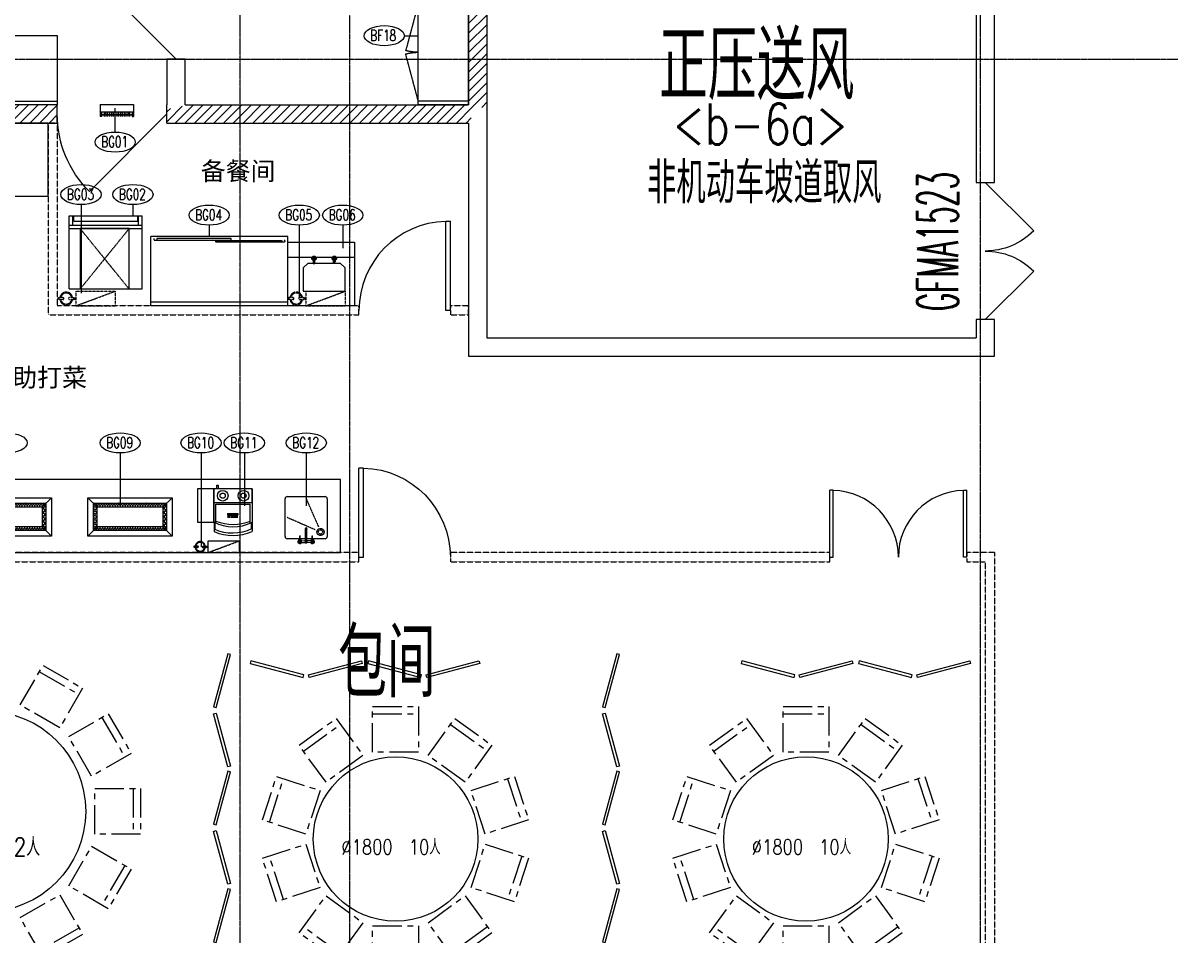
# Model space of a CAD drawing. Extents: x -12047294 to -5625356, y -1456591 to -622873.
# Drawn here: x -6020111 to -6007564, y -733309 to -723327 of the extents above; entities that cross this region are included whole.
import ezdxf

# ---------------------------------------------------------------- set-up
doc = ezdxf.new("R2010")
doc.units = 0
doc.header["$LTSCALE"] = 10
doc.header["$MEASUREMENT"] = 0
for name, pattern in [('DASH', [0.35, 0.25, -0.1]), ('DOTE', [2.42, 2, -0.2, 0.02, -0.2]), ('HIDDEN', [0.375, 0.25, -0.125]), ('用地红线$0$CENTER', [50.8, 31.75, -6.35, 6.35, -6.35])]:
    doc.linetypes.add(name, pattern=pattern)
for name, color, linetype in [('A-DIMLEAD', 130, 'Continuous'), ('A-DOORWIN', 151, 'Continuous'), ('A-FireH', 6, 'Continuous'), ('A-Fur', 156, 'Continuous'), ('A-TEXTDOOR', 181, 'Continuous'), ('A-TextRoom', 7, 'Continuous'), ('A-TEXTROOM-AREA', 33, 'Continuous'), ('A-WALL', 2, 'Continuous'), ('A-WALLG', 6, 'Continuous'), ('A-餐厅改造', 7, 'Continuous'), ('DOTE', 9, 'DOTE'), ('EQUIP', 1, 'Continuous'), ('FUR-家俱-活动', 156, 'Continuous'), ('Iteam', 4, 'Continuous'), ('P-TEXT', 102, 'Continuous')]:
    doc.layers.add(name, color=color, linetype=linetype)
doc.styles.add('_TCH_WINDOW', font='tjromans.shx', dxfattribs={"width": 0.7, "height": 3.5, "bigfont": 'tjhztxt.shx'})
doc.styles.add('ARIAL', font='arial.ttf', dxfattribs={"width": 1.1})
doc.styles.add('HZ', font='tjromans.shx', dxfattribs={"width": 0.6, "bigfont": 'tjhztxt.shx'})
doc.styles.add('SHZF-注释', font='romanc.shx', dxfattribs={"width": 0.8, "bigfont": 'shzf-hz.shx'})
doc.styles.add('注解汉字', font='tjromans.shx', dxfattribs={"width": 0.75, "bigfont": 'tjhztxt.shx'})
pattern_1 = [(45, (0, 53.85), (-53.0330298, 53.0330298), [])]

# ---------------------------------------------------------------- blocks, each defined once
blk = doc.blocks.new('$DorLib2D$00000116')
at = {"color": 0}
for p, q in [((-0.5, 0), (-0.1464, 0.3536)), ((0.5, 0), (0.1464, 0.3536))]:
    blk.add_line(p, q, dxfattribs=at)
for centre, start, end in [((-0.5, 0), 0, 45), ((0.5, 0), 135, 180)]:
    blk.add_arc(centre, 0.5, start, end, dxfattribs=at)
blk = doc.blocks.new('$DorLib2D$00000114')
at = {"color": 0}
blk.add_line((0.5, 0), (-0.207, 0.707), dxfattribs=at)
blk.add_arc((0.5, 0), 1, 135, 180, dxfattribs=at)
blk = doc.blocks.new('sawg')
at = {"layer": 'EQUIP'}
for p, q in [((0, 0), (1150, 0)), ((0, 0), (0, -550)), ((1150, 0), (1150, -550)), ((0, -550), (1150, -550))]:
    blk.add_line(p, q, dxfattribs=at)
at = {"layer": 'EQUIP', "color": 8}
for p, q in [((40, 0), (40, -550)), ((1110, 0), (1110, -550))]:
    blk.add_line(p, q, dxfattribs=at)
at = {"layer": 'EQUIP', "color": 8, "linetype": 'DASH', "ltscale": 0.4}
for p, q in [((40, -550), (557, -688)), ((1110, -550), (593, -688))]:
    blk.add_line(p, q, dxfattribs=at)
for centre, start, end in [((40, -550), 345, 0), ((1110, -550), 180, 195)]:
    blk.add_arc(centre, 535, start, end, dxfattribs=at)
blk = doc.blocks.new('LXX08372897')
at = {"layer": 'EQUIP'}
blk.add_blockref('sawg', (-520, 258), dxfattribs=at)
blk = doc.blocks.new('MM zbj')
at = {"layer": 'EQUIP'}
for p, q in [((0, 0), (0, -800)), ((800, 0), (0, 0)), ((800, 0), (800, -800)), ((800, -660), (0, -660)), ((800, -700), (0, -700)), ((800, -700), (0, -700)), ((40, -700), (40, -800)), ((750, -742), (50, -742)), ((50, -742), (50, -800)), ((750, -742), (750, -800)), ((760, -700), (760, -800)), ((800, -800), (0, -800))]:
    blk.add_line(p, q, dxfattribs=at)
blk.add_lwpolyline([(679, 0), (144, 0), (144, -660), (679, -660)], close=True, dxfattribs=at)
at = {"layer": 'EQUIP', "color": 8, "linetype": 'HIDDEN'}
for points in [[(679, 0), (144, -660)], [(144, 0), (679, -660)]]:
    blk.add_lwpolyline(points, dxfattribs=at)
blk = doc.blocks.new('LXX10114002')
at = {"layer": 'EQUIP'}
blk.add_blockref('MM zbj', (-412, 330), dxfattribs=at)
blk = doc.blocks.new('gurq')
at = {"layer": 'EQUIP', "linetype": 'DASH', "ltscale": 0.5}
for p, q in [((430, 0), (0, -160)), ((430, 0), (0, 0)), ((0, -160), (0, 0)), ((430, -160), (430, 0)), ((430, -88), (430, -73)), ((449, -73), (430, -73)), ((449, -88), (430, -88)), ((452, -68), (449, -68)), ((449, -68), (449, -92)), ((449, -92), (452, -92)), ((452, -92), (452, -68)), ((499, -70), (452, -70)), ((499, -90), (452, -90)), ((569, -70), (616, -70)), ((569, -90), (616, -90)), ((616, -92), (616, -68)), ((616, -68), (619, -68)), ((619, -92), (616, -92)), ((619, -68), (619, -92)), ((430, -160), (0, -160))]:
    blk.add_line(p, q, dxfattribs=at)
for centre, radius, start, end in [((534, -80), 70, 8.2132, 171.7868), ((534, -80), 70, 188.2132, 351.7868), ((534, -80), 60, 9.5941, 170.406), ((534, -80), 60, 189.5941, 350.406), ((499, -80), 10, 270, 90), ((569, -80), 10, 90, 270)]:
    blk.add_arc(centre, radius, start, end, dxfattribs=at)
blk = doc.blocks.new('LXX10120716')
at = {"layer": 'EQUIP'}
blk.add_blockref('gurq', (-215, 80), dxfattribs=at)
blk = doc.blocks.new('work cabinet')
at = {"layer": 'EQUIP'}
for p, q in [((0, 0), (1800, 0)), ((0, 0), (0, -760)), ((1800, 0), (1800, -760)), ((0, -40), (1800, -40)), ((0, -760), (1800, -760))]:
    blk.add_line(p, q, dxfattribs=at)
at = {"layer": 'EQUIP', "color": 8, "linetype": 'DASH', "ltscale": 0.4}
blk.add_line((40, -716), (55, -716), dxfattribs=at)
at = {"layer": 'EQUIP', "color": 8, "linetype": 'DASH', "ltscale": 0.5}
for points in [[(40, -716), (40, -698), (945, -698), (945, -716), (80, -716), (80, -698)], [(1760, -738), (1760, -720), (745, -720), (745, -738), (1720, -738), (1720, -720)]]:
    blk.add_lwpolyline(points, dxfattribs=at)
blk = doc.blocks.new('LXX0831179')
at = {"layer": 'EQUIP'}
blk.add_blockref('work cabinet', (-820, 330), dxfattribs=at)
blk = doc.blocks.new('ksq')
at = {"layer": 'EQUIP', "linetype": 'ByBlock'}
for p, q in [((0, 0), (0, -255)), ((458, 0), (0, 0)), ((458, -255), (458, 0)), ((50, -305), (0, -255)), ((50, -305), (408, -305)), ((94, -354), (143, -354)), ((94, -366), (143, -366)), ((111, -312), (111, -323)), ((111, -330), (111, -336)), ((126, -312), (126, -323)), ((126, -330), (126, -336)), ((364, -354), (315, -354)), ((364, -366), (315, -366)), ((332, -312), (332, -323)), ((332, -330), (332, -336)), ((347, -312), (347, -323)), ((347, -330), (347, -336)), ((458, -255), (408, -305))]:
    blk.add_line(p, q, dxfattribs=at)
for points in [[(109, -305), (128, -305), (128, -312), (109, -312)], [(109, -323), (128, -323), (128, -330), (109, -330)], [(349, -305), (330, -305), (330, -312), (349, -312)], [(349, -323), (330, -323), (330, -330), (349, -330)]]:
    blk.add_lwpolyline(points, close=True, dxfattribs=at)
at = {"layer": 'EQUIP', "color": 8, "linetype": 'ByBlock'}
for points in [[(112, -312), (113, -311), (113, -306), (112, -305)], [(112, -330), (113, -329), (113, -324), (112, -323)], [(114, -312), (113, -311), (113, -306), (114, -305)], [(114, -330), (113, -329), (113, -324), (114, -323)], [(122, -312), (124, -311), (124, -306), (122, -305)], [(122, -330), (124, -329), (124, -324), (122, -323)], [(125, -312), (124, -311), (124, -306), (125, -305)], [(125, -330), (124, -329), (124, -324), (125, -323)], [(333, -330), (334, -329), (334, -324), (333, -323)], [(336, -312), (334, -311), (334, -306), (336, -305)], [(336, -330), (334, -329), (334, -324), (336, -323)], [(344, -312), (345, -311), (345, -306), (344, -305)], [(344, -330), (345, -329), (345, -324), (344, -323)], [(346, -312), (345, -311), (345, -306), (346, -305)], [(346, -330), (345, -329), (345, -324), (346, -323)]]:
    blk.add_lwpolyline(points, dxfattribs=at)
at = {"layer": 'EQUIP', "linetype": 'ByBlock'}
blk.add_lwpolyline([(333, -312), (334, -311), (334, -306), (333, -305)], dxfattribs=at)
for centre in [(118, -360), (340, -360)]:
    blk.add_circle(centre, 25, dxfattribs=at)
at = {"layer": 'EQUIP', "color": 8, "linetype": 'ByBlock'}
for centre, start, end in [((118, -360), 20.6673, 159.3327), ((118, -360), 200.6673, 339.3327), ((340, -360), 20.6673, 159.3327), ((340, -360), 200.6673, 339.3327)]:
    blk.add_arc(centre, 17, start, end, dxfattribs=at)
blk = doc.blocks.new('LXX1026202')
at = {"layer": 'EQUIP'}
blk.add_blockref('ksq', (-227, 163), dxfattribs=at)
blk = doc.blocks.new('coffemach')
at = {"layer": 'EQUIP'}
for p, q in [((180, 0), (180, -363)), ((213, 41), (228, 41)), ((213, -1), (213, 41)), ((228, 41), (228, -1)), ((598, 0), (598, -467)), ((202, -372), (203, -167)), ((203, -167), (579, -168)), ((579, -374), (579, -167)), ((182, -363), (182, -468)), ((194, -444), (194, -369)), ((588, -371), (588, -437))]:
    blk.add_line(p, q, dxfattribs=at)
at = {"layer": 'EQUIP', "color": 8}
for p, q in [((329, -269), (329, -272)), ((329, -269), (365, -269)), ((329, -272), (365, -272)), ((329, -276), (329, -279)), ((329, -276), (365, -276)), ((329, -279), (365, -279)), ((329, -283), (329, -286)), ((329, -283), (365, -283)), ((329, -286), (365, -286)), ((329, -293), (364, -293)), ((329, -293), (329, -296)), ((329, -296), (364, -296)), ((329, -300), (364, -300)), ((329, -300), (329, -303)), ((329, -303), (364, -303)), ((329, -307), (364, -307)), ((329, -307), (329, -310)), ((329, -310), (364, -310)), ((364, -293), (364, -296)), ((364, -300), (364, -303)), ((364, -307), (364, -310)), ((365, -269), (365, -272)), ((365, -276), (365, -279)), ((365, -283), (365, -286)), ((368, -269), (368, -272)), ((368, -269), (403, -269)), ((368, -272), (403, -272)), ((368, -276), (368, -279)), ((368, -276), (403, -276)), ((368, -279), (403, -279)), ((368, -283), (403, -283)), ((368, -283), (368, -286)), ((368, -286), (403, -286)), ((368, -293), (403, -293)), ((368, -293), (368, -296)), ((368, -296), (403, -296)), ((368, -300), (403, -300)), ((368, -300), (368, -303)), ((368, -303), (403, -303)), ((368, -307), (403, -307)), ((368, -307), (368, -310)), ((368, -310), (403, -310)), ((403, -269), (403, -272)), ((403, -276), (403, -279)), ((403, -283), (403, -286)), ((403, -293), (403, -296)), ((403, -300), (403, -303)), ((403, -307), (403, -310)), ((407, -269), (407, -272)), ((407, -269), (442, -269)), ((407, -272), (442, -272)), ((407, -276), (407, -279)), ((407, -276), (442, -276)), ((407, -279), (442, -279)), ((407, -283), (407, -286)), ((407, -283), (442, -283)), ((407, -286), (442, -286)), ((407, -293), (442, -293)), ((407, -293), (407, -296)), ((407, -296), (442, -296)), ((407, -300), (442, -300)), ((407, -300), (407, -303)), ((407, -303), (442, -303)), ((407, -307), (442, -307)), ((407, -307), (407, -310)), ((407, -310), (442, -310)), ((442, -269), (442, -272)), ((442, -276), (442, -279)), ((442, -283), (442, -286)), ((442, -293), (442, -296)), ((442, -300), (442, -303)), ((442, -307), (442, -310))]:
    blk.add_line(p, q, dxfattribs=at)
at = {"layer": 'EQUIP'}
for points in [[(0, -363), (180, -363), (180, 0), (0, 0)], [(180, -150), (598, -150), (598, 0), (180, 0)]]:
    blk.add_lwpolyline(points, close=True, dxfattribs=at)
at = {"layer": 'EQUIP', "color": 8}
for centre, radius in [((277, -74), 58.6), ((277, -74), 28.6), ((505, -74), 58.6), ((505, -74), 28.6)]:
    blk.add_circle(centre, radius, dxfattribs=at)
at = {"layer": 'EQUIP'}
for centre, radius, start, end in [((393, 37), 451, 241.9105, 296.9489), ((391, 143), 531, 249.2222, 290.7778), ((384, 4), 486, 245.4873, 295.9296), ((389, 11), 521, 246.6417, 293.5937)]:
    blk.add_arc(centre, radius, start, end, dxfattribs=at)
blk = doc.blocks.new('LXX10191419')
at = {"layer": 'EQUIP'}
blk.add_blockref('coffemach', (-344, 274), dxfattribs=at)
blk = doc.blocks.new('LXX11143249')
at = {"layer": 'EQUIP'}
h = blk.add_hatch(dxfattribs=at)
h.set_pattern_fill('HONEY', color=8, scale=5, angle=128, style=0)
h.set_pattern_definition([(270, (604603.258, 477186.95), (-13.74815, -23.8125), [15.875, -31.75]), (150, (604603.258, 477186.95), (-13.74815493, 23.81249715), [15.875, -31.75]), (210, (604603.258, 477186.95), (-27.49630493, -2.85e-06), [-31.75, 15.875])])
h.paths.add_polyline_path([(-408, -134), (392, -134), (392, 166), (-408, 166)])
h.paths.add_polyline_path([(-368, -94), (-368, 126), (352, 126), (352, -94)], flags=16)
at = {"layer": 'EQUIP', "color": 8}
for p, q in [((-368, 126, 2012), (-468, 226, 2012)), ((352, 126, 2012), (452, 226, 2012)), ((-368, -94, 2012), (-468, -194, 2012)), ((352, -94, 2012), (452, -194, 2012))]:
    blk.add_line(p, q, dxfattribs=at)
at = {"layer": 'EQUIP', "color": 8, "elevation": 2012}
blk.add_lwpolyline([(-468, 226), (452, 226), (452, -194), (-468, -194)], close=True, dxfattribs=at)
at = {"layer": 'EQUIP', "elevation": 2012}
for points in [[(-408, 166), (392, 166), (392, -134), (-408, -134)], [(-368, 126), (352, 126), (352, -94), (-368, -94)]]:
    blk.add_lwpolyline(points, close=True, dxfattribs=at)
blk = doc.blocks.new('A$C34147BBD')
at = {"layer": 'EQUIP'}
for p, q in [((23, 515, 0), (438, 515, 0)), ((0, 77, 0), (0, 492, 0)), ((461, 492, 0), (461, 77, 0)), ((223, 54, 0), (23, 54, 0)), ((438, 54, 0), (238, 54, 0))]:
    blk.add_line(p, q, dxfattribs=at)
at = {"layer": 'EQUIP', "color": 8, "linetype": 'DASH', "ltscale": 0.4}
for p, q in [((230, 492, 0), (364, 185, 0)), ((330, 151, 0), (23, 285, 0))]:
    blk.add_line(p, q, dxfattribs=at)
at = {"layer": 'EQUIP', "ltscale": 150}
for p, q in [((223, 22, 0), (223, 162, 0)), ((238, 22, 0), (238, 162, 0)), ((178, 30, 0), (222, 33, 0)), ((178, 14, 0), (222, 11, 0)), ((223, 33, 0), (216, 22, 0)), ((216, 22, 0), (223, 10, 0)), ((223, 10, 0), (238, 10, 0)), ((245, 22, 0), (238, 33, 0)), ((238, 10, 0), (245, 22, 0)), ((283, 30, 0), (239, 33, 0)), ((283, 14, 0), (239, 11, 0))]:
    blk.add_line(p, q, dxfattribs=at)
at = {"layer": 'EQUIP', "ltscale": 50}
for p, q in [((164, 87, 0), (160, 87, 0)), ((160, 37, 0), (160, 87, 0)), ((164, 81, 0), (160, 81, 0)), ((164, 76, 0), (160, 76, 0)), ((164, 70, 0), (160, 70, 0)), ((164, 37, 0), (164, 87, 0)), ((297, 37, 0), (297, 87, 0)), ((297, 87, 0), (301, 87, 0)), ((297, 81, 0), (301, 81, 0)), ((297, 76, 0), (301, 76, 0)), ((297, 70, 0), (301, 70, 0)), ((301, 37, 0), (301, 87, 0))]:
    blk.add_line(p, q, dxfattribs=at)
at = {"layer": 'EQUIP', "color": 8, "linetype": 'DASH', "ltscale": 0.4}
for radius in [38.7, 23]:
    blk.add_circle((387, 128, 0), radius, dxfattribs=at)
at = {"layer": 'EQUIP', "ltscale": 50}
for centre, radius in [((162, 22, 0), 8.3), ((162, 22, 0), 7.37), ((299, 22, 0), 8.3), ((299, 22, 0), 7.37)]:
    blk.add_circle(centre, radius, dxfattribs=at)
at = {"layer": 'EQUIP'}
for centre, start, end in [((23, 492, 0), 90, 180), ((438, 492, 0), 0, 90), ((23, 77, 0), 180, 270), ((438, 77, 0), 270, 0)]:
    blk.add_arc(centre, 23, start, end, dxfattribs=at)
at = {"layer": 'EQUIP', "ltscale": 150}
for centre, radius, start, end in [((230, 162, 0), 10.1, 320.5994, 219.4006), ((230, 162, 0), 9.22, 328.2117, 211.7883), ((230, 162, 0), 7.84, 0, 180), ((230, 22, 0), 9.22, 148.2117, 31.7883), ((230, 22, 0), 7.84, 180, 0)]:
    blk.add_arc(centre, radius, start, end, dxfattribs=at)
at = {"layer": 'EQUIP', "ltscale": 10}
for centre, start, end in [((162, 22, 0), 94.7802, 338.2741), ((162, 22, 0), 21.7259, 85.2198), ((299, 22, 0), 201.7259, 85.2198), ((299, 22, 0), 94.7802, 158.2741)]:
    blk.add_arc(centre, 22.1, start, end, dxfattribs=at)
at = {"layer": 'EQUIP', "ltscale": 50}
for centre, radius, start, end in [((162, 22, 0), 17.5, 96.0423, 83.9577), ((162, 22, 0), 14.7, 82.8192, 97.1808), ((299, 22, 0), 17.5, 96.0423, 83.9577), ((299, 22, 0), 14.7, 82.8192, 97.1808)]:
    blk.add_arc(centre, radius, start, end, dxfattribs=at)
blk = doc.blocks.new('*U199')
at = {"linetype": '用地红线$0$CENTER'}
blk.add_line((-250, 170), (250, 170), dxfattribs=at)
blk.add_lwpolyline([(-250, 250), (250, 250), (250, -250), (-250, -250)], close=True, dxfattribs=at)
blk = doc.blocks.new('*U200')
at = {"layer": 'FUR-家俱-活动', "color": 0, "linetype": 'ByBlock', "lineweight": -2}
blk.add_blockref('*U199', (74411716, -4280771), dxfattribs=at)
for p, rotation in [((74410991, -4280966), 30), ((74412441, -4280966), 330.0000000000001), ((74410460, -4281496), 59.99999999999999), ((74412972, -4281496), 300.0000000000001), ((74410266, -4282221), 90), ((74413166, -4282221), 270), ((74410460, -4282946), 120), ((74412972, -4282946), 240), ((74410991, -4283477), 150), ((74412441, -4283477), 210), ((74411716, -4283671), 180)]:
    blk.add_blockref('*U199', p, dxfattribs=dict(at, rotation=rotation))
blk = doc.blocks.new('*U201')
at = {"linetype": '用地红线$0$CENTER'}
blk.add_line((-250, 170), (250, 170), dxfattribs=at)
blk.add_lwpolyline([(-250, 250), (250, 250), (250, -250), (-250, -250)], close=True, dxfattribs=at)
blk = doc.blocks.new('*U202')
at = {"layer": 'FUR-家俱-活动', "color": 0, "linetype": 'ByBlock', "lineweight": -2}
blk.add_blockref('*U201', (74411716, -4281021), dxfattribs=at)
for p, rotation in [((74411011, -4281251), 36), ((74412421, -4281251), 324), ((74410575, -4281851), 72), ((74412857, -4281851), 288), ((74410575, -4282592), 108), ((74412857, -4282592), 252), ((74411011, -4283192), 144), ((74412421, -4283192), 216), ((74411716, -4283421), 180)]:
    blk.add_blockref('*U201', p, dxfattribs=dict(at, rotation=rotation))
blk = doc.blocks.new('*U204')
at = {"linetype": '用地红线$0$CENTER'}
blk.add_line((-250, 170), (250, 170), dxfattribs=at)
blk.add_lwpolyline([(-250, 250), (250, 250), (250, -250), (-250, -250)], close=True, dxfattribs=at)
blk = doc.blocks.new('*U203')
at = {"layer": 'FUR-家俱-活动', "color": 0, "linetype": 'ByBlock', "lineweight": -2}
blk.add_blockref('*U204', (74411716, -4281021), dxfattribs=at)
for p, rotation in [((74411011, -4281251), 36), ((74412421, -4281251), 324), ((74410575, -4281851), 72), ((74412857, -4281851), 288), ((74410575, -4282592), 108), ((74412857, -4282592), 252), ((74411011, -4283192), 144), ((74412421, -4283192), 216), ((74411716, -4283421), 180)]:
    blk.add_blockref('*U204', p, dxfattribs=dict(at, rotation=rotation))
blk = doc.blocks.new('ASDre#$#%%%%%%%%%%$#$$454')
at = {"layer": 'FUR-家俱-活动'}
for points in [[(-6016636, -1409123), (-6021936, -1409123), (-6021936, -1406023), (-6019836, -1406023), (-6019836, -1405223), (-6022736, -1405223), (-6022736, -1409923), (-6016636, -1409923)], [(-6017842, -1411038), (-6017871, -1411030), (-6018026, -1411610), (-6017997, -1411617)], [(-6013587, -1411038), (-6013615, -1411030), (-6013771, -1411610), (-6013742, -1411617)], [(-6017045, -1411292), (-6017037, -1411263), (-6017617, -1411108), (-6017624, -1411137)], [(-6016980, -1411292), (-6016988, -1411263), (-6016409, -1411108), (-6016401, -1411137)], [(-6015759, -1411292), (-6015751, -1411263), (-6016331, -1411108), (-6016338, -1411137)], [(-6015694, -1411292), (-6015702, -1411263), (-6015123, -1411108), (-6015115, -1411137)], [(-6011677, -1411292), (-6011670, -1411263), (-6012249, -1411108), (-6012257, -1411137)], [(-6011613, -1411292), (-6011621, -1411263), (-6011041, -1411108), (-6011033, -1411137)], [(-6010391, -1411292), (-6010384, -1411263), (-6010963, -1411108), (-6010971, -1411137)], [(-6010327, -1411292), (-6010335, -1411263), (-6009755, -1411108), (-6009747, -1411137)], [(-6017842, -1412259), (-6017871, -1412267), (-6018026, -1411688), (-6017997, -1411680)], [(-6013587, -1412259), (-6013615, -1412267), (-6013771, -1411688), (-6013742, -1411680)], [(-6017842, -1412324), (-6017871, -1412316), (-6018026, -1412896), (-6017997, -1412903)], [(-6013587, -1412324), (-6013615, -1412316), (-6013771, -1412896), (-6013742, -1412903)], [(-6017842, -1413545), (-6017871, -1413553), (-6018026, -1412974), (-6017997, -1412966)], [(-6013587, -1413545), (-6013615, -1413553), (-6013771, -1412974), (-6013742, -1412966)], [(-6017842, -1413610), (-6017871, -1413602), (-6018026, -1414182), (-6017997, -1414189)], [(-6013587, -1413610), (-6013615, -1413602), (-6013771, -1414182), (-6013742, -1414189)]]:
    blk.add_lwpolyline(points, close=True, dxfattribs=at)
for centre, radius in [((-6020525, -1412755), 1100), ((-6016035, -1413058), 900), ((-6011546, -1413058), 900)]:
    blk.add_circle(centre, radius, dxfattribs=at)
for name, p in [('*U200', (-80432241, 2869467)), ('*U202', (-80427752, 2869163)), ('*U203', (-80423263, 2869163))]:
    blk.add_blockref(name, p, dxfattribs=at)
at = {"color": 4, "linetype": 'Continuous', "style": 'HZ', "width": 0.8}
for s, height, p in [('12人', 200, (-6020349, -1413244)), ('%%C1800', 163.6, (-6016628, -1413226)), ('10人', 163.6, (-6015891, -1413228)), ('%%C1800', 163.6, (-6012139, -1413226)), ('10人', 163.6, (-6011402, -1413228))]:
    blk.add_text(s, height=height, dxfattribs=at).set_placement(p)
blk = doc.blocks.new('$DorLib2D$00000001')
for p, q in [((0.45, 0.975), (0.5, 0.975)), ((0.45, 0), (0.45, 0.975)), ((0.5, 0), (0.5, 0.975)), ((0.5, 0), (0.45, 0))]:
    blk.add_line(p, q)
at = {"lineweight": 13}
blk.add_arc((0.475, 0), 0.975, 91.4693, 180, dxfattribs=at)
blk = doc.blocks.new('$DorLib2D$00000002')
for p, q in [((-0.5, 0), (-0.5, 0.4875)), ((-0.475, 0.4875), (-0.5, 0.4875)), ((-0.475, 0), (-0.475, 0.4875)), ((0.475, 0), (0.475, 0.4875)), ((0.475, 0.4875), (0.5, 0.4875)), ((0.5, 0), (0.5, 0.4875)), ((-0.5, 0), (-0.475, 0)), ((0.5, 0), (0.475, 0))]:
    blk.add_line(p, q)
at = {"lineweight": 13}
for centre, start, end in [((-0.4875, 0), 0, 88.53072), ((0.4875, 0), 91.46928, 180)]:
    blk.add_arc(centre, 0.4875, start, end, dxfattribs=at)
blk = doc.blocks.new('myd')
at = {"layer": 'EQUIP', "linetype": 'ByBlock'}
for p, q in [((-80, 0), (-133, 0)), ((-80, -365), (-80, 0)), ((0, 0), (-80, 0)), ((0, -365), (0, 0)), ((-133, -15), (-133, 0)), ((-80, -15), (-133, -15)), ((-80, -350), (-133, -350)), ((-133, -350), (-133, -365)), ((-80, -365), (-133, -365)), ((0, -365), (-80, -365))]:
    blk.add_line(p, q, dxfattribs=at)
at = {"layer": 'EQUIP', "color": 8, "linetype": 'ByBlock'}
for p, q in [((-113, -42), (-133, -42)), ((-113, -63), (-133, -63)), ((-113, -83), (-133, -83)), ((-113, -103), (-133, -103)), ((-113, -122), (-133, -122)), ((-113, -342), (-113, -23)), ((-113, -23), (-110, -23)), ((-113, -60), (-113, -52)), ((-80, -52), (-113, -52)), ((-80, -60), (-113, -60)), ((-110, -52), (-110, -23)), ((-80, -42), (-110, -42)), ((-110, -305), (-110, -60)), ((-80, -63), (-110, -63)), ((-80, -83), (-110, -83)), ((-80, -103), (-110, -103)), ((-80, -122), (-110, -122)), ((-113, -142), (-133, -142)), ((-113, -163), (-133, -163)), ((-113, -183), (-133, -183)), ((-113, -203), (-133, -203)), ((-113, -223), (-133, -223)), ((-113, -242), (-133, -242)), ((-80, -142), (-110, -142)), ((-80, -163), (-110, -163)), ((-80, -183), (-110, -183)), ((-80, -203), (-110, -203)), ((-80, -223), (-110, -223)), ((-80, -242), (-110, -242)), ((-113, -263), (-133, -263)), ((-113, -283), (-133, -283)), ((-113, -302), (-133, -302)), ((-113, -322), (-133, -322)), ((-80, -305), (-113, -305)), ((-113, -305), (-113, -313)), ((-80, -313), (-113, -313)), ((-113, -342), (-110, -342)), ((-80, -263), (-110, -263)), ((-80, -283), (-110, -283)), ((-80, -302), (-110, -302)), ((-110, -342), (-110, -313)), ((-80, -322), (-110, -322))]:
    blk.add_line(p, q, dxfattribs=at)
blk = doc.blocks.new('LXX10253497')
at = {"layer": 'EQUIP'}
blk.add_blockref('myd', (80, 142), dxfattribs=at)

msp = doc.modelspace()

# ---------------------------------------------------------------- hatches: boundary and pattern name
at = {"layer": 'A-FireH'}
h = msp.add_hatch(dxfattribs=at)
h.set_pattern_fill('普通砖', color=256, scale=30, style=0)
h.set_pattern_definition(pattern_1)
h.paths.add_polyline_path([(-6015036.1, -721773.4), (-6015236.1, -721573.4), (-6015236.1, -724223.4), (-6015169.5, -724290.1), (-6015036.1, -724223.4)])
h = msp.add_hatch(dxfattribs=at)
h.set_pattern_fill('普通砖', color=256, scale=30, style=0)
h.set_pattern_definition(pattern_1)
h.paths.add_polyline_path([(-6022736.1, -724423.4), (-6019736.1, -724423.4), (-6019736.1, -724223.4), (-6022736.1, -724223.4), (-6022802.8, -724356.8)])
h = msp.add_hatch(dxfattribs=at)
h.set_pattern_fill('普通砖', color=256, scale=30, style=0)
h.set_pattern_definition(pattern_1)
h.paths.add_polyline_path([(-6018536.1, -724223.4), (-6018536.1, -724423.4), (-6018469.5, -724290.1)])
h = msp.add_hatch(dxfattribs=at)
h.set_pattern_fill('普通砖', color=256, scale=30, style=0)
h.set_pattern_definition(pattern_1)
h.paths.add_polyline_path([(-6018469.5, -724290.1), (-6018536.1, -724423.4), (-6015236.1, -724423.4), (-6015169.5, -724290.1), (-6015236.1, -724223.4), (-6018336.1, -724223.4)])

# ---------------------------------------------------------------- linework, layer by layer
at = {"layer": 'A-WALL'}
for p, q in [((-6015236.1, -721573.4), (-6015236.1, -724223.4)), ((-6015036.1, -721773.4), (-6015036.1, -724223.4)), ((-6009686.1, -721773.4), (-6009686.1, -725073.4)), ((-6009486.1, -725073.4), (-6009486.1, -721773.4)), ((-6018336.1, -723723.4), (-6018536.1, -723723.4)), ((-6018536.1, -723723.4), (-6018536.1, -724223.4)), ((-6018336.1, -724223.4), (-6018336.1, -723723.4)), ((-6019736.1, -724223.4), (-6022736.1, -724223.4)), ((-6019736.1, -724423.4), (-6019736.1, -724223.4)), ((-6018536.1, -724423.4), (-6018536.1, -724223.4)), ((-6018336.1, -724223.4), (-6015236.1, -724223.4)), ((-6015036.1, -724223.4), (-6015036.1, -726773.4)), ((-6022736.1, -724423.4), (-6019736.1, -724423.4)), ((-6018536.1, -724423.4), (-6015236.1, -724423.4)), ((-6015236.1, -724423.4), (-6015236.1, -726973.4)), ((-6009686.1, -725073.4), (-6009486.1, -725073.4)), ((-6009486.1, -726573.4), (-6009686.1, -726573.4)), ((-6009686.1, -726573.4), (-6009686.1, -726773.4)), ((-6009486.1, -726973.4), (-6009486.1, -726573.4)), ((-6015036.1, -726773.4), (-6009686.1, -726773.4)), ((-6015236.1, -726973.4), (-6009486.1, -726973.4))]:
    msp.add_line(p, q, dxfattribs=at)
at = {"layer": 'A-WALLG', "linetype": 'DASH'}
for p, q in [((-6019836.1, -724423.4), (-6019836.1, -726523.4)), ((-6019736.1, -724423.4), (-6019836.1, -724423.4)), ((-6019736.1, -724423.4), (-6019736.1, -726423.4)), ((-6016436.1, -726423.4), (-6019736.1, -726423.4)), ((-6016436.1, -726523.4), (-6016436.1, -726423.4)), ((-6015236.1, -726423.4), (-6015436.1, -726423.4)), ((-6015436.1, -726423.4), (-6015436.1, -726523.4)), ((-6015236.1, -726523.4), (-6015236.1, -726423.4)), ((-6019836.1, -726523.4), (-6016436.1, -726523.4)), ((-6015436.1, -726523.4), (-6015236.1, -726523.4)), ((-6016436.1, -729123.4), (-6022736.1, -729123.4)), ((-6022736.1, -729223.4), (-6016436.1, -729223.4)), ((-6016436.1, -729223.4), (-6016436.1, -729123.4)), ((-6011286.1, -729123.4), (-6015436.1, -729123.4)), ((-6015436.1, -729123.4), (-6015436.1, -729223.4)), ((-6015436.1, -729223.4), (-6011286.1, -729223.4)), ((-6011286.1, -729223.4), (-6011286.1, -729123.4)), ((-6009486.1, -729123.4), (-6009786.1, -729123.4)), ((-6009786.1, -729123.4), (-6009786.1, -729223.4)), ((-6009786.1, -729223.4), (-6009586.1, -729223.4)), ((-6009586.1, -729223.4), (-6009586.1, -734073.4)), ((-6009486.1, -729123.4), (-6009486.1, -734173.4))]:
    msp.add_line(p, q, dxfattribs=at)
at = {"layer": 'DOTE', "linetype": 'DOTE'}
for p, q in [((-6017736.1, -756448.6), (-6017736.1, -655372.8)), ((-6009636.1, -756448.6), (-6009636.1, -655372.8))]:
    msp.add_line(p, q, dxfattribs=at)
at = {"layer": 'DOTE'}
for p, q in [((-6016536.1, -756373.6), (-6016536.1, -721473.4)), ((-6089538.8, -723723.4), (-5988539.2, -723723.4))]:
    msp.add_line(p, q, dxfattribs=at)
at = {"layer": 'EQUIP'}
msp.add_line((-6020974.5, -724183.4), (-6019736.1, -724183.4), dxfattribs=at)
for points in [[(-6020974.5, -723463.4), (-6019736.1, -723463.4), (-6019736.1, -724223.4), (-6020974.5, -724223.4)], [(-6017212.2, -726423.4), (-6017212.2, -725727.6), (-6016483.3, -725727.6), (-6016483.3, -726423.4)], [(-6016483.3, -725727.6), (-6016483.3, -725892.8), (-6017212.2, -725892.8), (-6017212.2, -725727.6)]]:
    msp.add_lwpolyline(points, close=True, dxfattribs=at)
at = {"layer": 'Iteam'}
for p, q in [((-6015939.3, -723467.1), (-6015786.1, -723467.1)), ((-6019102.5, -724521.2, 0), (-6019102.5, -724260.7, 0)), ((-6019475.9, -725315.6, 0), (-6019475.9, -726285.7)), ((-6018908.6, -725315.6, 0), (-6018908.6, -725438.6)), ((-6018074.7, -725540.4, 0), (-6018074.7, -725663.4)), ((-6017089.2, -725540.4, 0), (-6017089.2, -726334.7)), ((-6016613.5, -725540.4, 0), (-6016613.5, -725791.2)), ((-6019048.1, -728033.4), (-6019048.1, -728610.5)), ((-6018162.7, -728033.4), (-6018162.7, -729059.9)), ((-6017689.4, -728033.4), (-6017689.4, -728610.5)), ((-6017012.6, -728033.4), (-6017012.6, -728610.5))]:
    msp.add_line(p, q, dxfattribs=at)
for centre in [(-6016159.3, -723467.1), (-6019102.5, -724631.2, 0), (-6019475.9, -725205.6, 0), (-6018908.6, -725205.6, 0), (-6018074.7, -725430.4, 0), (-6017089.2, -725430.4, 0), (-6016613.5, -725430.4, 0), (-6020284.9, -727923.4), (-6019048.1, -727923.4), (-6018162.7, -727923.4), (-6017689.4, -727923.4), (-6017012.6, -727923.4)]:
    msp.add_ellipse(centre, major_axis=(220, 0), ratio=0.5, dxfattribs=at)

# ---------------------------------------------------------------- block references
msp.add_blockref('A$C34147BBD', (-6017243.5, -729025.5, 0))
at = {"layer": 'A-DOORWIN'}
for name, p, xscale, yscale, zscale, rotation in [('$DorLib2D$00000116', (-6018436.1, -722973.4), -1500, -1500, -1500, 270.0000000001111), ('$DorLib2D$00000114', (-6019136.1, -724323.4), 1200, -1200, 1200, 359.9999999999603)]:
    msp.add_blockref(name, p, dxfattribs=dict(at, xscale=xscale, yscale=yscale, zscale=zscale, rotation=rotation))
ref = msp.add_blockref('$DorLib2D$00000116', (-6009586.1, -725823.4), dxfattribs=dict(at, xscale=-1500, yscale=1500, zscale=-1500, rotation=270.0000000000854))
ref.add_attrib('A', 'GFMA1523', (-6009882.9, -726480.7), dxfattribs={"layer": 'A-TEXTDOOR', "height": 446.25, "rotation": 90, "style": '_TCH_WINDOW', "width": 0.494118})
at = {"layer": 'A-Fur'}
msp.add_blockref('ASDre#$#%%%%%%%%%%$#$$454', (0, 680800), dxfattribs=at)
at = {"layer": 'A-WALLG', "linetype": 'DASH', "ltscale": 2, "zscale": 100}
for name, p, xscale, yscale, rotation in [('$DorLib2D$00000001', (-6015936.1, -726473.4), 1000, 1000, 359.999999997326), ('$DorLib2D$00000001', (-6015936.1, -729173.4), -1000, 1000, 359.9999999973259), ('$DorLib2D$00000002', (-6010536.1, -729173.4), 1500, 1500, 359.9999999973259)]:
    msp.add_blockref(name, p, dxfattribs=dict(at, xscale=xscale, yscale=yscale, rotation=rotation))
at = {"layer": 'EQUIP'}
for name, p, xscale, rotation in [('LXX08372897', (-6015494.6, -723703.4), -1, 270), ('LXX10253497', (-6019044.2, -724298.9), -1, 270), ('LXX0831179', (-6017895.6, -726093.4), 0.8333333332557231, 180)]:
    msp.add_blockref(name, p, dxfattribs=dict(at, xscale=xscale, rotation=rotation))
at = {"layer": 'EQUIP', "rotation": 180}
for name, p in [('LXX10114002', (-6019217.6, -725908.6)), ('LXX1026202', (-6016814.3, -726100.7)), ('LXX10120716', (-6019319.1, -726343.4)), ('LXX10120716', (-6016802.6, -726343.4))]:
    msp.add_blockref(name, p, dxfattribs=at)
at = {"layer": 'EQUIP'}
for name, p in [('LXX10191419', (-6017859.1, -728701)), ('LXX11143249', (-6020252, -728749.1, -2012)), ('LXX11143249', (-6018932, -728749.1, -2012))]:
    msp.add_blockref(name, p, dxfattribs=at)
at = {"layer": 'EQUIP', "xscale": 0.7999999998137355, "yscale": 0.7999999998137355, "zscale": 0.7999999998137355, "rotation": 180}
msp.add_blockref('LXX10120716', (-6017916.9, -729059.4), dxfattribs=at)

# ---------------------------------------------------------------- texts
at = {"layer": 'A-DIMLEAD', "style": '注解汉字', "width": 0.75}
msp.add_text('<b-6a>', height=450, dxfattribs=at).set_placement((-6013001.1, -724658.3))
at = {"layer": 'A-TextRoom', "style": '注解汉字', "width": 0.75}
msp.add_text('正压送风', height=750, dxfattribs=at).set_placement((-6013153.9, -724171.2))
at = {"layer": 'A-TEXTROOM-AREA', "style": '注解汉字', "width": 0.75}
msp.add_text('非机动车坡道取风', height=450, dxfattribs=at).set_placement((-6013284.9, -725302.8))
at = {"layer": 'A-餐厅改造', "style": '注解汉字', "width": 0.75}
msp.add_text('包间', height=750, dxfattribs=at).set_placement((-6016665.1, -730706.8))
at = {"layer": 'Iteam', "style": 'SHZF-注释', "width": 0.7}
for s, p in [('BF18', (-6016312.5, -723524, 0)), ('BG01', (-6019255.7, -724688.1)), ('BG03', (-6019629.1, -725262.6)), ('BG02', (-6019061.8, -725262.6)), ('BG04', (-6018227.9, -725487.4)), ('BG05', (-6017242.4, -725487.4)), ('BG06', (-6016766.8, -725487.4)), ('BG09', (-6019201.3, -727980.4, 0)), ('BG10', (-6018315.9, -727980.4, 0)), ('BG11', (-6017842.6, -727980.4, 0)), ('BG12', (-6017165.8, -727980.4, 0))]:
    msp.add_text(s, height=120, dxfattribs=at).set_placement(p)
at = {"layer": 'P-TEXT', "style": 'ARIAL'}
for s, p in [('备餐间', (-6018166.4, -725048.2)), ('自助打菜', (-6020502.1, -727308.1))]:
    msp.add_text(s, height=200, rotation=0, dxfattribs=at).set_placement(p)

doc.saveas('drawing.dxf')
